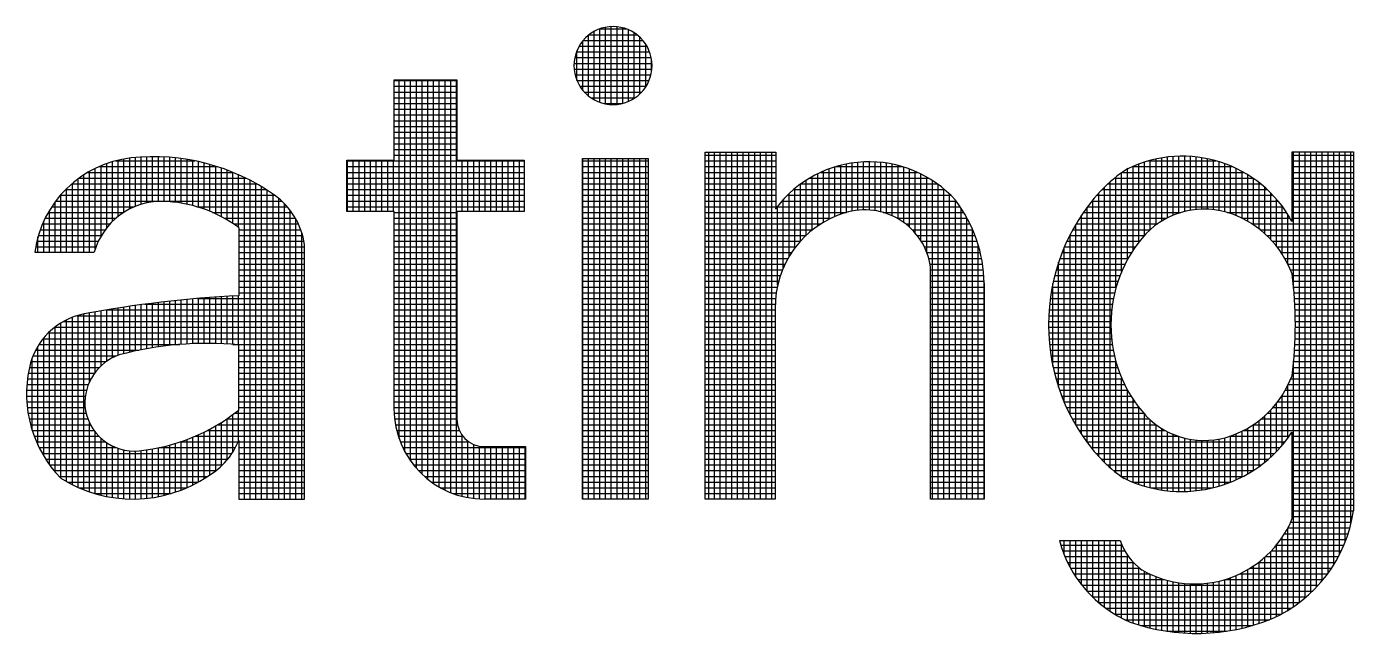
# Model space of a CAD drawing. Header units: inches. Extents: x 0 to 841, y 0 to 594.
# Drawn here: x 718.352 to 722.371, y 99.481 to 101.318 of the extents above; entities that cross this region are included whole.
import ezdxf

# ---------------------------------------------------------------- set-up
doc = ezdxf.new("R2010")
doc.units = ezdxf.units.IN
doc.header["$MEASUREMENT"] = 0
doc.layers.add('BG 한국지역난방기술주식회사 CI', color=7, linetype='Continuous')

msp = doc.modelspace()

# ---------------------------------------------------------------- linework, layer by layer
at = {"layer": 'BG 한국지역난방기술주식회사 CI', "color": 7, "linetype": 'Continuous', "lineweight": 25}
for p, q in [((720.0876, 101.3112), (720.1692, 101.3112)), ((720.0886, 101.089), (720.0886, 101.3116)), ((720.1059, 101.0843), (720.1059, 101.3163)), ((720.1233, 101.0822), (720.1233, 101.3184)), ((720.1407, 101.0827), (720.1407, 101.3178)), ((720.158, 101.0859), (720.158, 101.3147)), ((720.1754, 101.0918), (720.1754, 101.3087)), ((720.0365, 101.126), (720.0365, 101.2746)), ((720.0381, 101.2765), (720.2187, 101.2765)), ((720.0539, 101.1086), (720.0539, 101.292)), ((720.0562, 101.2939), (720.2006, 101.2939)), ((720.0712, 101.0969), (720.0712, 101.3037)), ((720.1928, 101.1012), (720.1928, 101.2994)), ((720.2101, 101.1149), (720.2101, 101.2857)), ((720.0177, 101.2418), (720.2391, 101.2418)), ((720.0191, 101.1553), (720.0191, 101.2453)), ((720.0259, 101.2591), (720.2309, 101.2591)), ((720.2275, 101.1359), (720.2275, 101.2647)), ((720.0104, 101.207), (720.2464, 101.207)), ((720.0107, 101.1897), (720.2461, 101.1897)), ((720.0127, 101.2244), (720.2441, 101.2244)), ((720.2449, 101.1801), (720.2449, 101.2205)), ((719.4652, 100.9135), (719.4652, 101.1571)), ((719.4652, 101.1571), (719.6556, 101.1571)), ((719.4652, 101.1549), (719.6556, 101.1549)), ((719.4808, 100.0701), (719.4808, 101.1571)), ((719.4982, 100.0311), (719.4982, 101.1571)), ((719.5155, 100.0032), (719.5155, 101.1571)), ((719.5329, 99.9811), (719.5329, 101.1571)), ((719.5503, 99.9631), (719.5503, 101.1571)), ((719.5676, 99.9479), (719.5676, 101.1571)), ((719.585, 99.9351), (719.585, 101.1571)), ((719.6024, 99.9242), (719.6024, 101.1571)), ((719.6197, 99.9151), (719.6197, 101.1571)), ((719.6371, 99.9074), (719.6371, 101.1571)), ((719.6545, 99.9011), (719.6545, 101.1571)), ((719.6556, 101.1571), (719.6556, 100.9135)), ((720.0136, 101.1723), (720.2432, 101.1723)), ((720.0193, 101.1549), (720.2376, 101.1549)), ((719.4652, 101.1376), (719.6556, 101.1376)), ((719.4652, 101.1202), (719.6556, 101.1202)), ((720.0282, 101.1376), (720.2286, 101.1376)), ((720.0415, 101.1202), (720.2153, 101.1202)), ((719.4652, 101.1029), (719.6556, 101.1029)), ((719.4652, 101.0855), (719.6556, 101.0855)), ((719.4652, 101.0681), (719.6556, 101.0681)), ((720.0615, 101.1029), (720.1953, 101.1029)), ((720.1003, 101.0855), (720.1565, 101.0855)), ((719.4652, 101.0508), (719.6556, 101.0508)), ((719.4652, 101.0334), (719.6556, 101.0334)), ((719.4652, 101.016), (719.6556, 101.016)), ((719.4652, 100.9987), (719.6556, 100.9987)), ((719.4652, 100.9813), (719.6556, 100.9813)), ((719.4652, 100.9639), (719.6556, 100.9639)), ((719.4652, 100.9466), (719.6556, 100.9466)), ((718.6126, 100.7288), (718.6126, 100.9093)), ((718.6218, 100.9118), (718.8624, 100.9118)), ((718.63, 100.7441), (718.63, 100.9138)), ((718.6473, 100.7564), (718.6473, 100.9174)), ((718.6647, 100.7663), (718.6647, 100.92)), ((718.6821, 100.7742), (718.6821, 100.9218)), ((718.6994, 100.7802), (718.6994, 100.9231)), ((718.7168, 100.7847), (718.7168, 100.9239)), ((718.7341, 100.7876), (718.7341, 100.9243)), ((718.7515, 100.7891), (718.7515, 100.9241)), ((718.7689, 100.7891), (718.7689, 100.9235)), ((718.7862, 100.7881), (718.7862, 100.9224)), ((718.8036, 100.7863), (718.8036, 100.9208)), ((718.821, 100.7838), (718.821, 100.9188)), ((718.8383, 100.7804), (718.8383, 100.9162)), ((718.8557, 100.7763), (718.8557, 100.9132)), ((718.8731, 100.7714), (718.8731, 100.9096)), ((719.3223, 100.7588), (719.3223, 100.9135)), ((719.3223, 100.9135), (719.4652, 100.9135)), ((719.3223, 100.9118), (719.8591, 100.9118)), ((719.3245, 100.7588), (719.3245, 100.9135)), ((719.3419, 100.7588), (719.3419, 100.9135)), ((719.3593, 100.7588), (719.3593, 100.9135)), ((719.3766, 100.7588), (719.3766, 100.9135)), ((719.394, 100.7588), (719.394, 100.9135)), ((719.4114, 100.7588), (719.4114, 100.9135)), ((719.4287, 100.7588), (719.4287, 100.9135)), ((719.4461, 100.7588), (719.4461, 100.9135)), ((719.4635, 100.7588), (719.4635, 100.9135)), ((719.4652, 100.9292), (719.6556, 100.9292)), ((719.6556, 100.9135), (719.8591, 100.9135)), ((719.6718, 100.7588), (719.6718, 100.9135)), ((719.6892, 100.7588), (719.6892, 100.9135)), ((719.7066, 100.7588), (719.7066, 100.9135)), ((719.7239, 100.7588), (719.7239, 100.9135)), ((719.7413, 100.7588), (719.7413, 100.9135)), ((719.7587, 100.7588), (719.7587, 100.9135)), ((719.776, 100.7588), (719.776, 100.9135)), ((719.7934, 100.7588), (719.7934, 100.9135)), ((719.8107, 100.7588), (719.8107, 100.9135)), ((719.8281, 100.7588), (719.8281, 100.9135)), ((719.8455, 100.7588), (719.8455, 100.9135)), ((719.8591, 100.9135), (719.8591, 100.7588)), ((720.0355, 100.9188), (720.2352, 100.9188)), ((720.0355, 99.8879), (720.0355, 100.9188)), ((720.0355, 100.9118), (720.2352, 100.9118)), ((720.0365, 99.8879), (720.0365, 100.9188)), ((720.0539, 99.8879), (720.0539, 100.9188)), ((720.0712, 99.8879), (720.0712, 100.9188)), ((720.0886, 99.8879), (720.0886, 100.9188)), ((720.1059, 99.8879), (720.1059, 100.9188)), ((720.1233, 99.8879), (720.1233, 100.9188)), ((720.1407, 99.8879), (720.1407, 100.9188)), ((720.158, 99.8879), (720.158, 100.9188)), ((720.1754, 99.8879), (720.1754, 100.9188)), ((720.1928, 99.8879), (720.1928, 100.9188)), ((720.2101, 99.8879), (720.2101, 100.9188)), ((720.2275, 99.8879), (720.2275, 100.9188)), ((720.2352, 100.9188), (720.2352, 99.8879)), ((720.407, 99.8879), (720.407, 100.9383)), ((720.407, 100.9383), (720.6219, 100.9383)), ((720.407, 100.9292), (720.6219, 100.9292)), ((720.407, 100.9118), (720.6219, 100.9118)), ((720.4185, 99.8879), (720.4185, 100.9383)), ((720.4359, 99.8879), (720.4359, 100.9383)), ((720.4532, 99.8879), (720.4532, 100.9383)), ((720.4706, 99.8879), (720.4706, 100.9383)), ((720.488, 99.8879), (720.488, 100.9383)), ((720.5053, 99.8879), (720.5053, 100.9383)), ((720.5227, 99.8879), (720.5227, 100.9383)), ((720.5401, 99.8879), (720.5401, 100.9383)), ((720.5574, 99.8879), (720.5574, 100.9383)), ((720.5748, 99.8879), (720.5748, 100.9383)), ((720.5921, 99.8879), (720.5921, 100.9383)), ((720.6095, 99.8879), (720.6095, 100.9383)), ((720.6219, 100.9383), (720.6219, 100.7681)), ((720.87, 100.7624), (720.87, 100.9074)), ((720.8873, 100.7635), (720.8873, 100.9086)), ((720.9047, 100.763), (720.9047, 100.909)), ((720.9221, 100.7611), (720.9221, 100.9085)), ((720.9394, 100.7576), (720.9394, 100.9072)), ((721.7382, 100.6865), (721.7382, 100.9082)), ((721.7505, 100.9118), (721.9542, 100.9118)), ((721.7556, 100.7038), (721.7556, 100.9132)), ((721.7729, 100.7179), (721.7729, 100.9174)), ((721.7903, 100.7296), (721.7903, 100.9207)), ((721.8077, 100.7393), (721.8077, 100.9232)), ((721.825, 100.7473), (721.825, 100.9248)), ((721.8424, 100.7537), (721.8424, 100.9257)), ((721.8598, 100.7586), (721.8598, 100.9257)), ((721.8771, 100.7623), (721.8771, 100.925)), ((721.8945, 100.7646), (721.8945, 100.9235)), ((721.9119, 100.7657), (721.9119, 100.9211)), ((721.9292, 100.7656), (721.9292, 100.9179)), ((721.9466, 100.7642), (721.9466, 100.9139)), ((721.9639, 100.7616), (721.9639, 100.909)), ((722.1847, 100.7284), (722.1847, 100.9389)), ((722.1847, 100.9389), (722.3708, 100.9389)), ((722.1847, 100.9292), (722.3708, 100.9292)), ((722.1847, 100.9118), (722.3708, 100.9118)), ((722.1897, 100.525), (722.1897, 100.9389)), ((722.207, 99.5748), (722.207, 100.9389)), ((722.2244, 99.5887), (722.2244, 100.9389)), ((722.2418, 99.6041), (722.2418, 100.9389)), ((722.2591, 99.6214), (722.2591, 100.9389)), ((722.2765, 99.6409), (722.2765, 100.9389)), ((722.2939, 99.6631), (722.2939, 100.9389)), ((722.3112, 99.6889), (722.3112, 100.9389)), ((722.3286, 99.7196), (722.3286, 100.9389)), ((722.346, 99.7581), (722.346, 100.9389)), ((722.3633, 99.8134), (722.3633, 100.9389)), ((722.3708, 100.9389), (722.3708, 99.8526)), ((718.5258, 100.6353), (718.5258, 100.8697)), ((718.5379, 100.8771), (718.9772, 100.8771)), ((718.5431, 100.6353), (718.5431, 100.8801)), ((718.5605, 100.6458), (718.5605, 100.8892)), ((718.5719, 100.8945), (718.9294, 100.8945)), ((718.5779, 100.6841), (718.5779, 100.897)), ((718.5952, 100.7095), (718.5952, 100.9037)), ((718.8904, 100.7656), (718.8904, 100.9055)), ((718.9078, 100.759), (718.9078, 100.9009)), ((718.9252, 100.7514), (718.9252, 100.8958)), ((718.9425, 100.7427), (718.9425, 100.8902)), ((718.9599, 100.7331), (718.9599, 100.8839)), ((718.9773, 100.7222), (718.9773, 100.8771)), ((718.9946, 100.7101), (718.9946, 100.8697)), ((719.3223, 100.8945), (719.8591, 100.8945)), ((719.3223, 100.8771), (719.8591, 100.8771)), ((720.0355, 100.8945), (720.2352, 100.8945)), ((720.0355, 100.8771), (720.2352, 100.8771)), ((720.407, 100.8945), (720.6219, 100.8945)), ((720.407, 100.8771), (720.6219, 100.8771)), ((720.7484, 100.7147), (720.7484, 100.8729)), ((720.7573, 100.8771), (721.0505, 100.8771)), ((720.7658, 100.7257), (720.7658, 100.8808)), ((720.7832, 100.7352), (720.7832, 100.8877)), ((720.8005, 100.7433), (720.8005, 100.8935)), ((720.8037, 100.8945), (721.0041, 100.8945)), ((720.8179, 100.75), (720.8179, 100.8984)), ((720.8353, 100.7556), (720.8353, 100.9023)), ((720.8526, 100.7598), (720.8526, 100.9053)), ((720.9568, 100.7524), (720.9568, 100.905)), ((720.9742, 100.7455), (720.9742, 100.9019)), ((720.9915, 100.7366), (720.9915, 100.8979)), ((721.0089, 100.7253), (721.0089, 100.893)), ((721.0263, 100.7112), (721.0263, 100.8871)), ((721.0436, 100.6933), (721.0436, 100.8802)), ((721.061, 100.6698), (721.061, 100.8721)), ((721.6687, 100.5768), (721.6687, 100.8755)), ((721.6711, 100.8771), (722.038, 100.8771)), ((721.6861, 100.6126), (721.6861, 100.8871)), ((721.7016, 100.8945), (722.0031, 100.8945)), ((721.7035, 100.6414), (721.7035, 100.8953)), ((721.7208, 100.6656), (721.7208, 100.9022)), ((721.9813, 100.7576), (721.9813, 100.9032)), ((721.9987, 100.7524), (721.9987, 100.8964)), ((722.016, 100.7457), (722.016, 100.8886)), ((722.0334, 100.7378), (722.0334, 100.8797)), ((722.0508, 100.7285), (722.0508, 100.8696)), ((722.1847, 100.8945), (722.3708, 100.8945)), ((722.1847, 100.8771), (722.3708, 100.8771)), ((718.4737, 100.6353), (718.4737, 100.828)), ((718.4893, 100.8424), (719.0488, 100.8424)), ((718.491, 100.6353), (718.491, 100.8439)), ((718.5084, 100.6353), (718.5084, 100.8577)), ((718.5113, 100.8597), (719.0159, 100.8597)), ((719.012, 99.8879), (719.012, 100.8616)), ((719.0293, 99.8879), (719.0293, 100.8529)), ((719.0467, 99.8879), (719.0467, 100.8436)), ((719.0641, 99.8879), (719.0641, 100.8334)), ((719.3223, 100.8597), (719.8591, 100.8597)), ((719.3223, 100.8424), (719.8591, 100.8424)), ((720.0355, 100.8597), (720.2352, 100.8597)), ((720.0355, 100.8424), (720.2352, 100.8424)), ((720.407, 100.8597), (720.6219, 100.8597)), ((720.407, 100.8424), (720.6219, 100.8424)), ((720.679, 100.648), (720.679, 100.828)), ((720.6963, 100.6691), (720.6963, 100.8415)), ((720.6976, 100.8424), (721.1102, 100.8424)), ((720.7137, 100.6867), (720.7137, 100.8533)), ((720.7241, 100.8597), (721.0837, 100.8597)), ((720.7311, 100.7018), (720.7311, 100.8638)), ((721.0784, 100.6353), (721.0784, 100.8629)), ((721.0957, 99.8879), (721.0957, 100.8523)), ((721.1131, 99.8879), (721.1131, 100.8403)), ((721.1304, 99.8879), (721.1304, 100.8266)), ((721.6167, 99.9989), (721.6167, 100.8323)), ((721.6274, 100.8424), (722.0894, 100.8424)), ((721.634, 99.983), (721.634, 100.8483)), ((721.6478, 100.8597), (722.066, 100.8597)), ((721.6514, 100.5274), (721.6514, 100.8626)), ((722.0681, 100.7177), (722.0681, 100.8583)), ((722.0855, 100.7052), (722.0855, 100.8455)), ((722.1029, 100.6906), (722.1029, 100.831)), ((722.1847, 100.8597), (722.3708, 100.8597)), ((722.1847, 100.8424), (722.3708, 100.8424)), ((718.439, 100.6353), (718.439, 100.7881)), ((718.4406, 100.7903), (719.1249, 100.7903)), ((718.4546, 100.8077), (719.1034, 100.8077)), ((718.4563, 100.6353), (718.4563, 100.8097)), ((718.4706, 100.825), (719.0777, 100.825)), ((719.0814, 99.8879), (719.0814, 100.8226)), ((719.0988, 99.8879), (719.0988, 100.8109)), ((719.1162, 99.8879), (719.1162, 100.7979)), ((719.3223, 100.825), (719.8591, 100.825)), ((719.3223, 100.8077), (719.8591, 100.8077)), ((719.3223, 100.7903), (719.8591, 100.7903)), ((720.0355, 100.825), (720.2352, 100.825)), ((720.0355, 100.8077), (720.2352, 100.8077)), ((720.0355, 100.7903), (720.2352, 100.7903)), ((720.407, 100.825), (720.6219, 100.825)), ((720.407, 100.8077), (720.6219, 100.8077)), ((720.407, 100.7903), (720.6219, 100.7903)), ((720.64, 100.7903), (721.1675, 100.7903)), ((720.6442, 100.5883), (720.6442, 100.795)), ((720.6565, 100.8077), (721.1514, 100.8077)), ((720.6616, 100.6221), (720.6616, 100.8126)), ((720.6754, 100.825), (721.1324, 100.825)), ((721.1478, 99.8879), (721.1478, 100.8111)), ((721.1652, 99.8879), (721.1652, 100.7933)), ((721.5788, 100.7903), (722.1425, 100.7903)), ((721.5819, 100.0371), (721.5819, 100.7941)), ((721.5933, 100.8077), (722.1271, 100.8077)), ((721.5993, 100.0168), (721.5993, 100.8144)), ((721.6093, 100.825), (722.1095, 100.825)), ((722.1202, 100.6737), (722.1202, 100.8147)), ((722.1376, 100.6536), (722.1376, 100.7961)), ((722.1847, 100.825), (722.3708, 100.825)), ((722.1847, 100.8077), (722.3708, 100.8077)), ((722.1847, 100.7903), (722.3708, 100.7903)), ((718.4178, 100.7556), (718.6461, 100.7556)), ((718.4216, 100.6353), (718.4216, 100.762)), ((718.4284, 100.7729), (718.6791, 100.7729)), ((718.8681, 100.7729), (719.1418, 100.7729)), ((718.9158, 100.7556), (719.1555, 100.7556)), ((719.1335, 99.8879), (719.1335, 100.7819)), ((719.1509, 99.8879), (719.1509, 100.7618)), ((719.3223, 100.7729), (719.8591, 100.7729)), ((719.4652, 100.7588), (719.3223, 100.7588)), ((719.4652, 100.1613), (719.4652, 100.7588)), ((719.4652, 100.7556), (719.6556, 100.7556)), ((719.8591, 100.7588), (719.6556, 100.7588)), ((719.6556, 100.7588), (719.6556, 100.1298)), ((720.0355, 100.7729), (720.2352, 100.7729)), ((720.0355, 100.7556), (720.2352, 100.7556)), ((720.407, 100.7729), (720.6219, 100.7729)), ((720.407, 100.7556), (720.8351, 100.7556)), ((720.6256, 100.7729), (721.1799, 100.7729)), ((720.6269, 100.5354), (720.6269, 100.7746)), ((720.9469, 100.7556), (721.191, 100.7556)), ((721.1825, 99.8879), (721.1825, 100.769)), ((721.5472, 100.084), (721.5472, 100.7472)), ((721.5528, 100.7556), (721.8485, 100.7556)), ((721.5646, 100.0593), (721.5646, 100.7719)), ((721.5653, 100.7729), (722.1562, 100.7729)), ((721.9887, 100.7556), (722.1684, 100.7556)), ((722.155, 100.6294), (722.155, 100.7746)), ((722.1723, 100.5988), (722.1723, 100.7494)), ((722.1847, 100.7729), (722.3708, 100.7729)), ((722.1847, 100.7556), (722.3708, 100.7556)), ((718.4006, 100.7208), (718.6049, 100.7208)), ((718.4042, 100.6353), (718.4042, 100.729)), ((718.4086, 100.7382), (718.6228, 100.7382)), ((718.9509, 100.7382), (719.1666, 100.7382)), ((718.9793, 100.7208), (719.1757, 100.7208)), ((718.995, 100.7098), (718.995, 100.5035)), ((719.1683, 99.8879), (719.1683, 100.7353)), ((719.4652, 100.7382), (719.6556, 100.7382)), ((719.4652, 100.7208), (719.6556, 100.7208)), ((720.0355, 100.7382), (720.2352, 100.7382)), ((720.0355, 100.7208), (720.2352, 100.7208)), ((720.407, 100.7382), (720.7892, 100.7382)), ((720.407, 100.7208), (720.7578, 100.7208)), ((720.9886, 100.7382), (721.201, 100.7382)), ((721.0148, 100.7208), (721.2099, 100.7208)), ((721.1999, 99.8879), (721.1999, 100.7402)), ((721.5298, 100.1116), (721.5298, 100.7196)), ((721.5306, 100.7208), (721.777, 100.7208)), ((721.5413, 100.7382), (721.8055, 100.7382)), ((722.0326, 100.7382), (722.1791, 100.7382)), ((722.0634, 100.7208), (722.3708, 100.7208)), ((722.1847, 100.7382), (722.3708, 100.7382)), ((718.3835, 100.6687), (718.5698, 100.6687)), ((718.3869, 100.6353), (718.3869, 100.6816)), ((718.3882, 100.6861), (718.5791, 100.6861)), ((718.3939, 100.7035), (718.5906, 100.7035)), ((718.995, 100.7035), (719.1829, 100.7035)), ((718.995, 100.6861), (719.1884, 100.6861)), ((718.995, 100.6687), (719.1925, 100.6687)), ((719.1856, 99.8879), (719.1856, 100.6955)), ((719.4652, 100.7035), (719.6556, 100.7035)), ((719.4652, 100.6861), (719.6556, 100.6861)), ((719.4652, 100.6687), (719.6556, 100.6687)), ((720.0355, 100.7035), (720.2352, 100.7035)), ((720.0355, 100.6861), (720.2352, 100.6861)), ((720.0355, 100.6687), (720.2352, 100.6687)), ((720.407, 100.7035), (720.7332, 100.7035)), ((720.407, 100.6861), (720.713, 100.6861)), ((720.407, 100.6687), (720.696, 100.6687)), ((721.0343, 100.7035), (721.2179, 100.7035)), ((721.0495, 100.6861), (721.2249, 100.6861)), ((721.0616, 100.6687), (721.231, 100.6687)), ((721.2173, 99.8879), (721.2173, 100.7048)), ((721.5031, 100.6687), (721.7233, 100.6687)), ((721.5115, 100.6861), (721.7378, 100.6861)), ((721.5125, 100.1432), (721.5125, 100.688)), ((721.5207, 100.7035), (721.7552, 100.7035)), ((722.0877, 100.7035), (722.3708, 100.7035)), ((722.1078, 100.6861), (722.3708, 100.6861)), ((722.1248, 100.6687), (722.3708, 100.6687)), ((718.3773, 100.6353), (718.5573, 100.6353)), ((718.3798, 100.6514), (718.5625, 100.6514)), ((718.995, 100.6514), (719.1942, 100.6514)), ((718.995, 100.634), (719.1942, 100.634)), ((719.1942, 99.8879), (719.1942, 100.6582)), ((719.4652, 100.6514), (719.6556, 100.6514)), ((719.4652, 100.634), (719.6556, 100.634)), ((720.0355, 100.6514), (720.2352, 100.6514)), ((720.0355, 100.634), (720.2352, 100.634)), ((720.407, 100.6514), (720.6815, 100.6514)), ((720.407, 100.634), (720.6691, 100.634)), ((721.0713, 100.6514), (721.2363, 100.6514)), ((721.0788, 100.634), (721.2408, 100.634)), ((721.2346, 99.8879), (721.2346, 100.6571)), ((721.4882, 100.634), (721.6987, 100.634)), ((721.4951, 100.1804), (721.4951, 100.6509)), ((721.4953, 100.6514), (721.7103, 100.6514)), ((722.1394, 100.6514), (722.3708, 100.6514)), ((722.1519, 100.634), (722.3708, 100.634)), ((718.995, 100.6166), (719.1942, 100.6166)), ((718.995, 100.5993), (719.1942, 100.5993)), ((719.4652, 100.6166), (719.6556, 100.6166)), ((719.4652, 100.5993), (719.6556, 100.5993)), ((720.0355, 100.6166), (720.2352, 100.6166)), ((720.0355, 100.5993), (720.2352, 100.5993)), ((720.407, 100.6166), (720.6584, 100.6166)), ((720.407, 100.5993), (720.6493, 100.5993)), ((721.0846, 100.6166), (721.2445, 100.6166)), ((721.0886, 100.5993), (721.2475, 100.5993)), ((721.09, 99.8879), (721.09, 100.5909)), ((721.4759, 100.5993), (721.6791, 100.5993)), ((721.4777, 100.2263), (721.4777, 100.6049)), ((721.4818, 100.6166), (721.6884, 100.6166)), ((722.1628, 100.6166), (722.3708, 100.6166)), ((722.1721, 100.5993), (722.3708, 100.5993)), ((718.995, 100.5819), (719.1942, 100.5819)), ((718.995, 100.5646), (719.1942, 100.5646)), ((718.995, 100.5472), (719.1942, 100.5472)), ((719.4652, 100.5819), (719.6556, 100.5819)), ((719.4652, 100.5646), (719.6556, 100.5646)), ((719.4652, 100.5472), (719.6556, 100.5472)), ((720.0355, 100.5819), (720.2352, 100.5819)), ((720.0355, 100.5646), (720.2352, 100.5646)), ((720.0355, 100.5472), (720.2352, 100.5472)), ((720.407, 100.5819), (720.6415, 100.5819)), ((720.407, 100.5646), (720.6351, 100.5646)), ((720.407, 100.5472), (720.6298, 100.5472)), ((721.09, 100.5819), (721.2497, 100.5819)), ((721.09, 100.5646), (721.2512, 100.5646)), ((721.09, 100.5472), (721.2519, 100.5472)), ((721.4618, 100.5472), (721.6575, 100.5472)), ((721.4659, 100.5646), (721.6638, 100.5646)), ((721.4706, 100.5819), (721.671, 100.5819)), ((722.18, 100.5819), (722.3708, 100.5819)), ((722.1854, 100.5646), (722.3708, 100.5646)), ((722.1874, 100.5472), (722.3708, 100.5472)), ((718.995, 100.5298), (719.1942, 100.5298)), ((718.995, 100.5125), (719.1942, 100.5125)), ((719.4652, 100.5298), (719.6556, 100.5298)), ((719.4652, 100.5125), (719.6556, 100.5125)), ((720.0355, 100.5298), (720.2352, 100.5298)), ((720.0355, 100.5125), (720.2352, 100.5125)), ((720.407, 100.5298), (720.6257, 100.5298)), ((720.407, 100.5125), (720.6226, 100.5125)), ((721.09, 100.5298), (721.252, 100.5298)), ((721.09, 100.5125), (721.252, 100.5125)), ((721.252, 99.8879), (721.252, 100.5431)), ((721.252, 100.5413), (721.252, 99.8879)), ((721.4552, 100.5125), (721.6475, 100.5125)), ((721.4582, 100.5298), (721.6521, 100.5298)), ((721.4604, 100.2906), (721.4604, 100.5406)), ((722.1892, 100.5298), (722.3708, 100.5298)), ((722.1908, 100.5125), (722.3708, 100.5125)), ((718.63, 100.3235), (718.63, 100.4661)), ((718.6473, 100.3283), (718.6473, 100.4688)), ((718.6647, 100.3325), (718.6647, 100.4714)), ((718.6821, 100.3364), (718.6821, 100.4739)), ((718.6994, 100.34), (718.6994, 100.4762)), ((718.7105, 100.4777), (719.1942, 100.4777)), ((718.7168, 100.3433), (718.7168, 100.4786)), ((718.7341, 100.3463), (718.7341, 100.4808)), ((718.7515, 100.3489), (718.7515, 100.4829)), ((718.7689, 100.3513), (718.7689, 100.4849)), ((718.7862, 100.3533), (718.7862, 100.4869)), ((718.8036, 100.3551), (718.8036, 100.4888)), ((718.821, 100.3565), (718.821, 100.4905)), ((718.8383, 100.3577), (718.8383, 100.4922)), ((718.8557, 100.3585), (718.8557, 100.4938)), ((718.8702, 100.4951), (719.1942, 100.4951)), ((718.8731, 100.3591), (718.8731, 100.4953)), ((718.8904, 100.3593), (718.8904, 100.4968)), ((718.9078, 100.3593), (718.9078, 100.4981)), ((718.9252, 100.359), (718.9252, 100.4994)), ((718.9425, 100.3583), (718.9425, 100.5005)), ((718.9599, 100.3574), (718.9599, 100.5016)), ((718.9773, 100.3562), (718.9773, 100.5026)), ((718.9946, 100.3547), (718.9946, 100.5035)), ((719.4652, 100.4951), (719.6556, 100.4951)), ((719.4652, 100.4777), (719.6556, 100.4777)), ((720.0355, 100.4951), (720.2352, 100.4951)), ((720.0355, 100.4777), (720.2352, 100.4777)), ((720.407, 100.4951), (720.6206, 100.4951)), ((720.407, 100.4777), (720.6196, 100.4777)), ((721.09, 100.4951), (721.252, 100.4951)), ((721.09, 100.4777), (721.252, 100.4777)), ((721.4506, 100.4777), (721.6408, 100.4777)), ((721.4526, 100.4951), (721.6438, 100.4951)), ((722.1921, 100.4951), (722.3708, 100.4951)), ((722.1931, 100.4777), (722.3708, 100.4777)), ((718.4643, 100.4256), (719.1942, 100.4256)), ((718.4737, 99.9407), (718.4737, 100.4306)), ((718.491, 99.9314), (718.491, 100.4382)), ((718.5049, 100.443), (719.1942, 100.443)), ((718.5084, 99.9231), (718.5084, 100.444)), ((718.5258, 99.9159), (718.5258, 100.4483)), ((718.5431, 100.2434), (718.5431, 100.4515)), ((718.5605, 100.2722), (718.5605, 100.4546)), ((718.5779, 100.2914), (718.5779, 100.4576)), ((718.5941, 100.4604), (719.1942, 100.4604)), ((718.5952, 100.3054), (718.5952, 100.4605)), ((718.6126, 100.3159), (718.6126, 100.4634)), ((719.4652, 100.4604), (719.6556, 100.4604)), ((719.4652, 100.443), (719.6556, 100.443)), ((719.4652, 100.4256), (719.6556, 100.4256)), ((720.0355, 100.4604), (720.2352, 100.4604)), ((720.0355, 100.443), (720.2352, 100.443)), ((720.0355, 100.4256), (720.2352, 100.4256)), ((720.407, 100.4604), (720.6196, 100.4604)), ((720.407, 100.443), (720.6196, 100.443)), ((720.407, 100.4256), (720.6196, 100.4256)), ((720.6196, 100.4639), (720.6196, 99.8879)), ((721.09, 100.4604), (721.252, 100.4604)), ((721.09, 100.443), (721.252, 100.443)), ((721.09, 100.4256), (721.252, 100.4256)), ((721.4477, 100.4256), (721.6365, 100.4256)), ((721.4482, 100.443), (721.6372, 100.443)), ((721.4492, 100.4604), (721.6386, 100.4604)), ((722.1939, 100.4604), (722.3708, 100.4604)), ((722.1944, 100.443), (722.3708, 100.443)), ((722.1947, 100.4256), (722.3708, 100.4256)), ((718.4183, 100.3909), (719.1942, 100.3909)), ((718.4216, 99.9921), (718.4216, 100.3941)), ((718.438, 100.4083), (719.1942, 100.4083)), ((718.439, 99.97), (718.439, 100.409)), ((718.4563, 99.9511), (718.4563, 100.4209)), ((719.4652, 100.4083), (719.6556, 100.4083)), ((719.4652, 100.3909), (719.6556, 100.3909)), ((720.0355, 100.4083), (720.2352, 100.4083)), ((720.0355, 100.3909), (720.2352, 100.3909)), ((720.407, 100.4083), (720.6196, 100.4083)), ((720.407, 100.3909), (720.6196, 100.3909)), ((721.09, 100.4083), (721.252, 100.4083)), ((721.09, 100.3909), (721.252, 100.3909)), ((721.4477, 100.4083), (721.6365, 100.4083)), ((721.4481, 100.3909), (721.637, 100.3909)), ((722.1945, 100.3909), (722.3708, 100.3909)), ((722.1947, 100.4083), (722.3708, 100.4083)), ((718.3869, 100.051), (718.3869, 100.3509)), ((718.3902, 100.3562), (718.8167, 100.3562)), ((718.4027, 100.3735), (719.1942, 100.3735)), ((718.4042, 100.0184), (718.4042, 100.3754)), ((718.9775, 100.3562), (719.1942, 100.3562)), ((718.995, 100.1573), (718.995, 100.3548)), ((719.4652, 100.3735), (719.6556, 100.3735)), ((719.4652, 100.3562), (719.6556, 100.3562)), ((720.0355, 100.3735), (720.2352, 100.3735)), ((720.0355, 100.3562), (720.2352, 100.3562)), ((720.407, 100.3735), (720.6196, 100.3735)), ((720.407, 100.3562), (720.6196, 100.3562)), ((721.09, 100.3735), (721.252, 100.3735)), ((721.09, 100.3562), (721.252, 100.3562)), ((721.449, 100.3735), (721.6383, 100.3735)), ((721.4504, 100.3562), (721.6404, 100.3562)), ((722.1932, 100.3562), (722.3708, 100.3562)), ((722.194, 100.3735), (722.3708, 100.3735)), ((718.3659, 100.3041), (718.5933, 100.3041)), ((718.3695, 100.0952), (718.3695, 100.3148)), ((718.3721, 100.3214), (718.6246, 100.3214)), ((718.3801, 100.3388), (718.6934, 100.3388)), ((718.995, 100.3388), (719.1942, 100.3388)), ((718.995, 100.3214), (719.1942, 100.3214)), ((718.995, 100.3041), (719.1942, 100.3041)), ((719.4652, 100.3388), (719.6556, 100.3388)), ((719.4652, 100.3214), (719.6556, 100.3214)), ((719.4652, 100.3041), (719.6556, 100.3041)), ((720.0355, 100.3388), (720.2352, 100.3388)), ((720.0355, 100.3214), (720.2352, 100.3214)), ((720.0355, 100.3041), (720.2352, 100.3041)), ((720.407, 100.3388), (720.6196, 100.3388)), ((720.407, 100.3214), (720.6196, 100.3214)), ((720.407, 100.3041), (720.6196, 100.3041)), ((721.09, 100.3388), (721.252, 100.3388)), ((721.09, 100.3214), (721.252, 100.3214)), ((721.09, 100.3041), (721.252, 100.3041)), ((721.4523, 100.3388), (721.6433, 100.3388)), ((721.4547, 100.3214), (721.6469, 100.3214)), ((721.4577, 100.3041), (721.6513, 100.3041)), ((721.6514, 99.9687), (721.6514, 100.3038)), ((722.1895, 100.3041), (722.3708, 100.3041)), ((722.1897, 99.5624), (722.1897, 100.3062)), ((722.191, 100.3214), (722.3708, 100.3214)), ((722.1922, 100.3388), (722.3708, 100.3388)), ((718.3578, 100.2694), (718.5584, 100.2694)), ((718.3613, 100.2867), (718.5731, 100.2867)), ((718.995, 100.2867), (719.1942, 100.2867)), ((718.995, 100.2694), (719.1942, 100.2694)), ((719.4652, 100.2867), (719.6556, 100.2867)), ((719.4652, 100.2694), (719.6556, 100.2694)), ((720.0355, 100.2867), (720.2352, 100.2867)), ((720.0355, 100.2694), (720.2352, 100.2694)), ((720.407, 100.2867), (720.6196, 100.2867)), ((720.407, 100.2694), (720.6196, 100.2694)), ((721.09, 100.2867), (721.252, 100.2867)), ((721.09, 100.2694), (721.252, 100.2694)), ((721.4612, 100.2867), (721.6566, 100.2867)), ((721.4653, 100.2694), (721.6627, 100.2694)), ((722.1857, 100.2694), (722.3708, 100.2694)), ((722.1877, 100.2867), (722.3708, 100.2867)), ((718.3534, 100.2346), (718.5394, 100.2346)), ((718.3552, 100.252), (718.5474, 100.252)), ((718.995, 100.252), (719.1942, 100.252)), ((718.995, 100.2346), (719.1942, 100.2346)), ((719.4652, 100.252), (719.6556, 100.252)), ((719.4652, 100.2346), (719.6556, 100.2346)), ((720.0355, 100.252), (720.2352, 100.252)), ((720.0355, 100.2346), (720.2352, 100.2346)), ((720.407, 100.252), (720.6196, 100.252)), ((720.407, 100.2346), (720.6196, 100.2346)), ((721.09, 100.252), (721.252, 100.252)), ((721.09, 100.2346), (721.252, 100.2346)), ((721.4699, 100.252), (721.6698, 100.252)), ((721.4751, 100.2346), (721.6778, 100.2346)), ((721.6687, 99.9558), (721.6687, 100.2544)), ((722.1723, 100.0728), (722.1723, 100.2325)), ((722.1734, 100.2346), (722.3708, 100.2346)), ((722.1811, 100.252), (722.3708, 100.252)), ((718.3523, 100.1999), (718.5303, 100.1999)), ((718.3524, 100.2173), (718.5337, 100.2173)), ((718.995, 100.2173), (719.1942, 100.2173)), ((718.995, 100.1999), (719.1942, 100.1999)), ((719.4652, 100.2173), (719.6556, 100.2173)), ((719.4652, 100.1999), (719.6556, 100.1999)), ((720.0355, 100.2173), (720.2352, 100.2173)), ((720.0355, 100.1999), (720.2352, 100.1999)), ((720.407, 100.2173), (720.6196, 100.2173)), ((720.407, 100.1999), (720.6196, 100.1999)), ((721.09, 100.2173), (721.252, 100.2173)), ((721.09, 100.1999), (721.252, 100.1999)), ((721.4808, 100.2173), (721.6869, 100.2173)), ((721.4872, 100.1999), (721.697, 100.1999)), ((721.6861, 99.9461), (721.6861, 100.2186)), ((721.7035, 99.9388), (721.7035, 100.1899)), ((722.1537, 100.1999), (722.3708, 100.1999)), ((722.155, 100.0511), (722.155, 100.2018)), ((722.1643, 100.2173), (722.3708, 100.2173)), ((718.353, 100.1825), (718.5288, 100.1825)), ((718.3546, 100.1652), (718.5294, 100.1652)), ((718.3569, 100.1478), (718.5326, 100.1478)), ((718.9773, 100.0305), (718.9773, 100.1437)), ((718.9827, 100.1478), (719.1942, 100.1478)), ((718.9946, 100.0646), (718.9946, 100.157)), ((718.995, 100.1825), (719.1942, 100.1825)), ((718.995, 100.1652), (719.1942, 100.1652)), ((719.4652, 100.1825), (719.6556, 100.1825)), ((719.4652, 100.1652), (719.6556, 100.1652)), ((719.4655, 100.1478), (719.6556, 100.1478)), ((720.0355, 100.1825), (720.2352, 100.1825)), ((720.0355, 100.1652), (720.2352, 100.1652)), ((720.0355, 100.1478), (720.2352, 100.1478)), ((720.407, 100.1825), (720.6196, 100.1825)), ((720.407, 100.1652), (720.6196, 100.1652)), ((720.407, 100.1478), (720.6196, 100.1478)), ((721.09, 100.1825), (721.252, 100.1825)), ((721.09, 100.1652), (721.252, 100.1652)), ((721.09, 100.1478), (721.252, 100.1478)), ((721.4942, 100.1825), (721.7084, 100.1825)), ((721.5018, 100.1652), (721.7212, 100.1652)), ((721.5102, 100.1478), (721.7355, 100.1478)), ((721.7208, 99.9324), (721.7208, 100.1656)), ((721.7382, 99.9269), (721.7382, 100.1447)), ((722.1106, 100.1478), (722.3708, 100.1478)), ((722.1202, 100.0153), (722.1202, 100.1576)), ((722.1272, 100.1652), (722.3708, 100.1652)), ((722.1376, 100.0321), (722.1376, 100.1776)), ((722.1414, 100.1825), (722.3708, 100.1825)), ((718.3602, 100.1304), (718.538, 100.1304)), ((718.3643, 100.1131), (718.5459, 100.1131)), ((718.5431, 99.9095), (718.5431, 100.1185)), ((718.9252, 99.9733), (718.9252, 100.1095)), ((718.9312, 100.1131), (719.1942, 100.1131)), ((718.9425, 99.9881), (718.9425, 100.12)), ((718.9585, 100.1304), (719.1942, 100.1304)), ((718.9599, 100.0066), (718.9599, 100.1314)), ((719.4669, 100.1304), (719.6556, 100.1304)), ((719.4695, 100.1131), (719.6573, 100.1131)), ((720.0355, 100.1304), (720.2352, 100.1304)), ((720.0355, 100.1131), (720.2352, 100.1131)), ((720.407, 100.1304), (720.6196, 100.1304)), ((720.407, 100.1131), (720.6196, 100.1131)), ((721.09, 100.1304), (721.252, 100.1304)), ((721.09, 100.1131), (721.252, 100.1131)), ((721.5192, 100.1304), (721.7522, 100.1304)), ((721.529, 100.1131), (721.7733, 100.1131)), ((721.7556, 99.9223), (721.7556, 100.1274)), ((721.7729, 99.9185), (721.7729, 100.1133)), ((722.0508, 99.9646), (722.0508, 100.1027)), ((722.0675, 100.1131), (722.3708, 100.1131)), ((722.0681, 99.9752), (722.0681, 100.1135)), ((722.0855, 99.9871), (722.0855, 100.1261)), ((722.091, 100.1304), (722.3708, 100.1304)), ((722.1029, 100.0004), (722.1029, 100.1406)), ((718.3693, 100.0957), (718.5567, 100.0957)), ((718.3753, 100.0783), (718.5713, 100.0783)), ((718.5605, 99.9041), (718.5605, 100.0906)), ((718.5779, 99.8994), (718.5779, 100.0721)), ((718.8383, 99.9225), (718.8383, 100.0683)), ((718.8557, 99.9307), (718.8557, 100.0751)), ((718.8633, 100.0783), (719.1942, 100.0783)), ((718.8731, 99.9399), (718.8731, 100.0827)), ((718.8904, 99.9502), (718.8904, 100.0909)), ((718.9, 100.0957), (719.1942, 100.0957)), ((718.9078, 99.9613), (718.9078, 100.0998)), ((718.995, 100.0655), (718.995, 99.8879)), ((719.4732, 100.0957), (719.6629, 100.0957)), ((719.4781, 100.0783), (719.6735, 100.0783)), ((719.6718, 99.8961), (719.6718, 100.0805)), ((719.6892, 99.8924), (719.6892, 100.0631)), ((720.0355, 100.0957), (720.2352, 100.0957)), ((720.0355, 100.0783), (720.2352, 100.0783)), ((720.407, 100.0957), (720.6196, 100.0957)), ((720.407, 100.0783), (720.6196, 100.0783)), ((721.09, 100.0957), (721.252, 100.0957)), ((721.09, 100.0783), (721.252, 100.0783)), ((721.5396, 100.0957), (721.8005, 100.0957)), ((721.551, 100.0783), (721.84, 100.0783)), ((721.7903, 99.9155), (721.7903, 100.1016)), ((721.8077, 99.9132), (721.8077, 100.0919)), ((721.825, 99.9117), (721.825, 100.084)), ((721.8424, 99.911), (721.8424, 100.0776)), ((721.8598, 99.9111), (721.8598, 100.0726)), ((721.8771, 99.9118), (721.8771, 100.069)), ((721.8945, 99.9134), (721.8945, 100.0666)), ((721.9119, 99.9157), (721.9119, 100.0655)), ((721.9292, 99.9188), (721.9292, 100.0657)), ((721.9466, 99.9227), (721.9466, 100.067)), ((721.9639, 99.9274), (721.9639, 100.0697)), ((721.9813, 99.9329), (721.9813, 100.0736)), ((721.9972, 100.0783), (722.1763, 100.0783)), ((721.9987, 99.9394), (721.9987, 100.0789)), ((722.016, 99.9468), (722.016, 100.0855)), ((722.0334, 99.9552), (722.0334, 100.0934)), ((722.0379, 100.0957), (722.3708, 100.0957)), ((722.1847, 99.8269), (722.1847, 100.0904)), ((722.1847, 100.0783), (722.3708, 100.0783)), ((718.3823, 100.061), (718.5917, 100.061)), ((718.3904, 100.0436), (718.624, 100.0436)), ((718.3996, 100.0263), (718.9745, 100.0263)), ((718.5952, 99.8956), (718.5952, 100.0586)), ((718.6126, 99.8926), (718.6126, 100.0486)), ((718.63, 99.8903), (718.63, 100.0415)), ((718.6473, 99.8888), (718.6473, 100.0367)), ((718.6647, 99.888), (718.6647, 100.0341)), ((718.6821, 99.888), (718.6821, 100.0335)), ((718.6994, 99.8887), (718.6994, 100.0349)), ((718.7168, 99.8901), (718.7168, 100.0371)), ((718.7341, 99.8923), (718.7341, 100.0398)), ((718.7515, 99.8953), (718.7515, 100.0431)), ((718.7538, 100.0436), (718.9848, 100.0436)), ((718.7689, 99.8991), (718.7689, 100.047)), ((718.7862, 99.9037), (718.7862, 100.0514)), ((718.8036, 99.9091), (718.8036, 100.0564)), ((718.8178, 100.061), (718.9931, 100.061)), ((718.821, 99.9153), (718.821, 100.0621)), ((718.995, 100.061), (719.1942, 100.061)), ((718.995, 100.0436), (719.1942, 100.0436)), ((718.995, 100.0263), (719.1942, 100.0263)), ((719.4842, 100.061), (719.6922, 100.061)), ((719.4918, 100.0436), (719.8637, 100.0436)), ((719.5009, 100.0263), (719.8637, 100.0263)), ((719.7066, 99.8898), (719.7066, 100.0532)), ((719.7239, 99.8883), (719.7239, 100.0481)), ((719.7386, 100.0468), (719.8637, 100.0468)), ((719.7413, 99.8879), (719.7413, 100.0468)), ((719.7587, 99.8879), (719.7587, 100.0468)), ((719.776, 99.8879), (719.776, 100.0468)), ((719.7934, 99.8879), (719.7934, 100.0468)), ((719.8107, 99.8879), (719.8107, 100.0468)), ((719.8281, 99.8879), (719.8281, 100.0468)), ((719.8455, 99.8879), (719.8455, 100.0468)), ((719.8628, 99.8879), (719.8628, 100.0468)), ((719.8637, 100.0468), (719.8637, 99.8879)), ((720.0355, 100.061), (720.2352, 100.061)), ((720.0355, 100.0436), (720.2352, 100.0436)), ((720.0355, 100.0263), (720.2352, 100.0263)), ((720.407, 100.061), (720.6196, 100.061)), ((720.407, 100.0436), (720.6196, 100.0436)), ((720.407, 100.0263), (720.6196, 100.0263)), ((721.09, 100.061), (721.252, 100.061)), ((721.09, 100.0436), (721.252, 100.0436)), ((721.09, 100.0263), (721.252, 100.0263)), ((721.5633, 100.061), (722.1632, 100.061)), ((721.5766, 100.0436), (722.1484, 100.0436)), ((721.591, 100.0263), (722.1318, 100.0263)), ((722.1847, 100.061), (722.3708, 100.061)), ((722.1847, 100.0436), (722.3708, 100.0436)), ((722.1847, 100.0263), (722.3708, 100.0263)), ((718.4101, 100.0089), (718.9618, 100.0089)), ((718.422, 99.9915), (718.946, 99.9915)), ((718.995, 100.0089), (719.1942, 100.0089)), ((718.995, 99.9915), (719.1942, 99.9915)), ((719.5116, 100.0089), (719.8637, 100.0089)), ((719.5243, 99.9915), (719.8637, 99.9915)), ((720.0355, 100.0089), (720.2352, 100.0089)), ((720.0355, 99.9915), (720.2352, 99.9915)), ((720.407, 100.0089), (720.6196, 100.0089)), ((720.407, 99.9915), (720.6196, 99.9915)), ((721.09, 100.0089), (721.252, 100.0089)), ((721.09, 99.9915), (721.252, 99.9915)), ((721.6066, 100.0089), (722.113, 100.0089)), ((721.6244, 99.9915), (722.0915, 99.9915)), ((722.1847, 100.0089), (722.3708, 100.0089)), ((722.1847, 99.9915), (722.3708, 99.9915)), ((718.4355, 99.9742), (718.9263, 99.9742)), ((718.4507, 99.9568), (718.9006, 99.9568)), ((718.995, 99.9742), (719.1942, 99.9742)), ((718.995, 99.9568), (719.1942, 99.9568)), ((719.5393, 99.9742), (719.8637, 99.9742)), ((719.5571, 99.9568), (719.8637, 99.9568)), ((720.0355, 99.9742), (720.2352, 99.9742)), ((720.0355, 99.9568), (720.2352, 99.9568)), ((720.407, 99.9742), (720.6196, 99.9742)), ((720.407, 99.9568), (720.6196, 99.9568)), ((721.09, 99.9742), (721.252, 99.9742)), ((721.09, 99.9568), (721.252, 99.9568)), ((721.6445, 99.9742), (722.0665, 99.9742)), ((721.6673, 99.9568), (722.0365, 99.9568)), ((722.1847, 99.9742), (722.3708, 99.9742)), ((722.1847, 99.9568), (722.3708, 99.9568)), ((718.4759, 99.9394), (718.8723, 99.9394)), ((718.5109, 99.9221), (718.8373, 99.9221)), ((718.5583, 99.9047), (718.7898, 99.9047)), ((718.995, 99.9394), (719.1942, 99.9394)), ((718.995, 99.9221), (719.1942, 99.9221)), ((718.995, 99.9047), (719.1942, 99.9047)), ((719.5788, 99.9394), (719.8637, 99.9394)), ((719.6062, 99.9221), (719.8637, 99.9221)), ((719.6442, 99.9047), (719.8637, 99.9047)), ((720.0355, 99.9394), (720.2352, 99.9394)), ((720.0355, 99.9221), (720.2352, 99.9221)), ((720.0355, 99.9047), (720.2352, 99.9047)), ((720.407, 99.9394), (720.6196, 99.9394)), ((720.407, 99.9221), (720.6196, 99.9221)), ((720.407, 99.9047), (720.6196, 99.9047)), ((721.09, 99.9394), (721.252, 99.9394)), ((721.09, 99.9221), (721.252, 99.9221)), ((721.09, 99.9047), (721.252, 99.9047)), ((721.7018, 99.9394), (721.9988, 99.9394)), ((721.7565, 99.9221), (721.9441, 99.9221)), ((722.1847, 99.9394), (722.3708, 99.9394)), ((722.1847, 99.9221), (722.3708, 99.9221)), ((722.1847, 99.9047), (722.3708, 99.9047)), ((718.995, 99.8879), (719.1942, 99.8879)), ((719.8637, 99.8879), (719.7386, 99.8879)), ((720.2352, 99.8879), (720.0355, 99.8879)), ((720.6196, 99.8879), (720.407, 99.8879)), ((721.252, 99.8879), (721.09, 99.8879)), ((722.1847, 99.8873), (722.3708, 99.8873)), ((722.1847, 99.87), (722.3708, 99.87)), ((722.1847, 99.8526), (722.3708, 99.8526)), ((722.1847, 99.8352), (722.368, 99.8352)), ((722.1622, 99.7832), (722.3549, 99.7832)), ((722.1721, 99.8005), (722.36, 99.8005)), ((722.1723, 99.5512), (722.1723, 99.8009)), ((722.1807, 99.8179), (722.3644, 99.8179)), ((721.4805, 99.7624), (721.6644, 99.7624)), ((721.4845, 99.7484), (721.6699, 99.7484)), ((721.4951, 99.7187), (721.4951, 99.7624)), ((721.5125, 99.6817), (721.5125, 99.7624)), ((721.5298, 99.6527), (721.5298, 99.7624)), ((721.5472, 99.6286), (721.5472, 99.7624)), ((721.5646, 99.608), (721.5646, 99.7624)), ((721.5819, 99.5901), (721.5819, 99.7624)), ((721.5993, 99.5744), (721.5993, 99.7624)), ((721.6167, 99.5605), (721.6167, 99.7624)), ((721.634, 99.5482), (721.634, 99.7624)), ((721.6514, 99.5374), (721.6514, 99.7624)), ((721.6687, 99.5277), (721.6687, 99.7512)), ((722.1375, 99.7484), (722.342, 99.7484)), ((722.1376, 99.5322), (722.1376, 99.7486)), ((722.1507, 99.7658), (722.3489, 99.7658)), ((722.155, 99.5412), (722.155, 99.772)), ((721.4904, 99.7311), (721.6788, 99.7311)), ((721.4972, 99.7137), (721.6902, 99.7137)), ((721.6861, 99.5193), (721.6861, 99.7194)), ((722.1029, 99.5176), (722.1029, 99.7123)), ((722.1045, 99.7137), (722.3255, 99.7137)), ((722.1202, 99.5243), (722.1202, 99.729)), ((722.1222, 99.7311), (722.3343, 99.7311)), ((721.505, 99.6963), (721.7047, 99.6963)), ((721.514, 99.679), (721.7236, 99.679)), ((721.5241, 99.6616), (721.7534, 99.6616)), ((721.7035, 99.5125), (721.7035, 99.6976)), ((721.7208, 99.5069), (721.7208, 99.6812)), ((721.7382, 99.502), (721.7382, 99.6693)), ((721.7556, 99.4976), (721.7556, 99.6606)), ((722.0264, 99.6616), (722.2927, 99.6616)), ((722.0334, 99.497), (722.0334, 99.665)), ((722.0508, 99.5013), (722.0508, 99.6744)), ((722.0583, 99.679), (722.3049, 99.679)), ((722.0681, 99.5062), (722.0681, 99.6853)), ((722.0836, 99.6963), (722.3158, 99.6963)), ((722.0855, 99.5116), (722.0855, 99.6978)), ((721.5356, 99.6442), (721.7989, 99.6442)), ((721.5486, 99.6269), (722.2642, 99.6269)), ((721.7729, 99.4937), (721.7729, 99.6532)), ((721.7903, 99.4904), (721.7903, 99.6469)), ((721.8077, 99.4876), (721.8077, 99.6418)), ((721.825, 99.4853), (721.825, 99.6377)), ((721.8424, 99.4835), (721.8424, 99.6345)), ((721.8598, 99.4822), (721.8598, 99.6324)), ((721.8771, 99.4814), (721.8771, 99.6313)), ((721.8945, 99.4811), (721.8945, 99.631)), ((721.9119, 99.4814), (721.9119, 99.6318)), ((721.9292, 99.4821), (721.9292, 99.6334)), ((721.9466, 99.4833), (721.9466, 99.6361)), ((721.9639, 99.485), (721.9639, 99.6397)), ((721.9809, 99.6442), (722.2793, 99.6442)), ((721.9813, 99.4872), (721.9813, 99.6443)), ((721.9987, 99.49), (721.9987, 99.6501)), ((722.016, 99.4932), (722.016, 99.6569)), ((721.5632, 99.6095), (722.2474, 99.6095)), ((721.5799, 99.5921), (722.2285, 99.5921)), ((721.5989, 99.5748), (722.207, 99.5748)), ((721.6209, 99.5574), (722.1822, 99.5574)), ((721.6469, 99.54), (722.1529, 99.54)), ((721.6788, 99.5227), (722.1162, 99.5227)), ((721.7263, 99.5053), (722.0652, 99.5053)), ((721.8052, 99.488), (721.9863, 99.488))]:
    msp.add_line(p, q, dxfattribs=at)
for centre, radius, start, end in [((720.1284, 101.2003), 0.1182, 0, 180), ((720.1284, 101.2003), 0.1182, 180, 0), ((718.705, 100.5919), 0.3306, 96.2361, 172.4491), ((718.7377, 100.2926), 0.6317, 54.6646, 96.2361), ((720.9039, 100.5563), 0.3527, 42.0809, 143.0927), ((721.8524, 100.5474), 0.3784, 28.5804, 115.7552), ((721.9186, 100.5205), 0.4341, 122.0981, 136.399), ((718.7605, 100.5781), 0.2111, 89.1045, 164.2777), ((718.7539, 100.3843), 0.4051, 53.4703, 88.6015), ((718.9752, 100.6274), 0.2212, 8.002, 54.6646), ((720.8315, 100.5374), 0.4206, 0.5372, 37.3719), ((722.04, 100.4186), 0.5923, 137.3627, 180.2938), ((720.9169, 100.4696), 0.2974, 106.8512, 181.1019), ((720.891, 100.5625), 0.201, 8.1307, 107.4625), ((721.9186, 100.5205), 0.2453, 70.0414, 136.0456), ((721.8979, 100.4635), 0.306, 20.4054, 70.0414), ((722.04, 100.4186), 0.4035, 137.5987, 180.4312), ((721.0022, 100.4156), 1.1926, 352.5544, 7.4456), ((719.1687, 97.0082), 3.4997, 92.8449, 100.5633), ((718.5668, 100.242), 0.2104, 100.8833, 168.2388), ((722.04, 100.4126), 0.5923, 179.7062, 222.6373), ((722.04, 100.4126), 0.4035, 179.5688, 222.4013), ((718.8971, 99.3387), 1.0206, 84.4976, 105.0366), ((718.6838, 100.1782), 0.155, 109.3706, 183.1419), ((718.7169, 100.206), 0.3646, 167.5093, 224.3075), ((721.8979, 100.3678), 0.306, 289.9586, 339.5946), ((718.6783, 100.1834), 0.15, 185.2748, 275.8421), ((718.6348, 100.6087), 0.5775, 275.8421, 308.5863), ((719.7386, 100.1613), 0.2735, 180, 270), ((719.7386, 100.1298), 0.083, 180, 270), ((721.9186, 100.3107), 0.2453, 223.9544, 289.9586), ((718.7928, 100.1461), 0.2176, 300.3816, 338.271), ((721.8503, 100.3121), 0.4012, 244.2448, 326.4501), ((721.9186, 100.3107), 0.4341, 223.601, 236.016), ((718.6741, 100.2947), 0.4068, 237.5812, 304.2242), ((721.8899, 99.9507), 0.3197, 240.2936, 337.2308), ((721.952, 99.9123), 0.423, 293.7213, 351.8815), ((721.8406, 99.8585), 0.3727, 194.9372, 247.0058), ((721.8389, 99.8235), 0.185, 199.309, 234.4815), ((721.8957, 100.0872), 0.606, 250.6586, 291.9444)]:
    msp.add_arc(centre, radius, start, end, dxfattribs=at)
msp.add_point((720.6219, 100.7681), dxfattribs=at)

doc.saveas('drawing.dxf')
